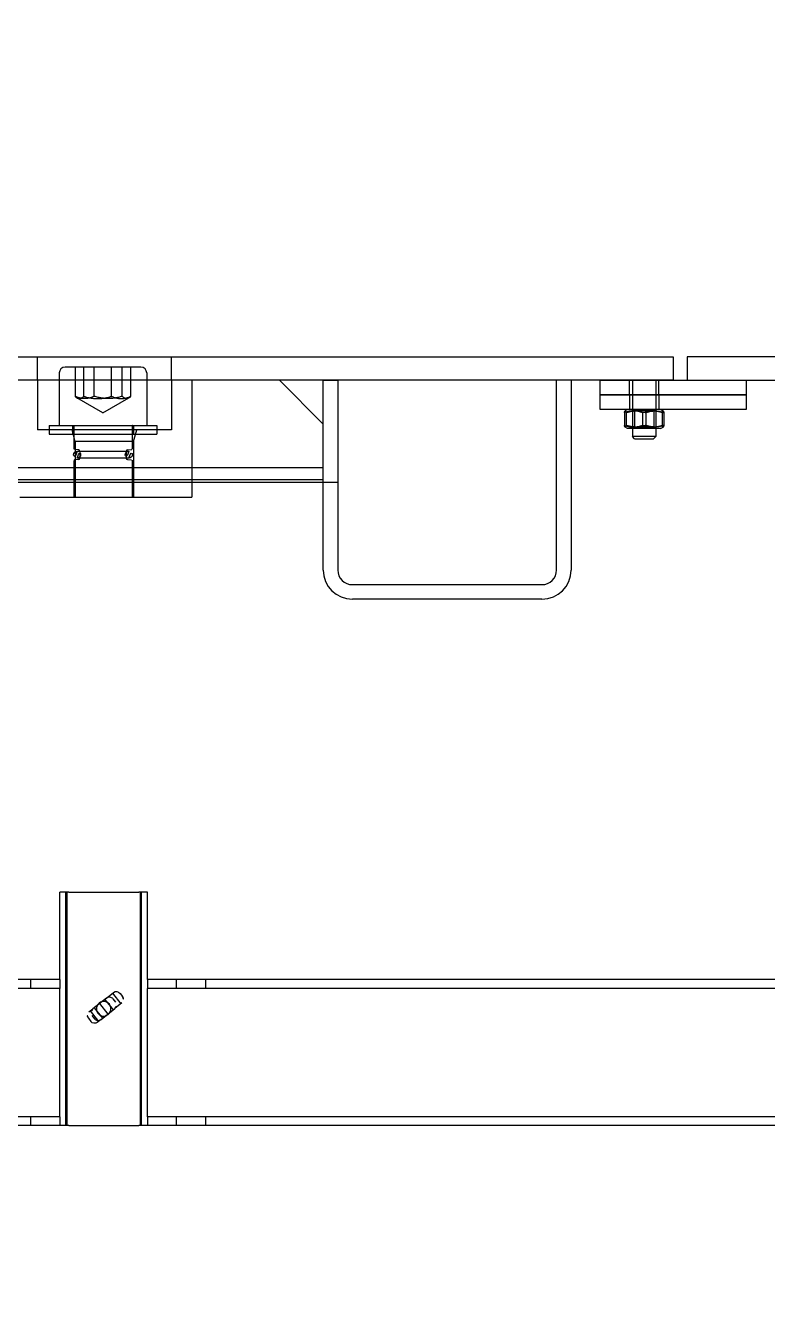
# Model space of a CAD drawing. Header units: millimetres. Extents: x 400392 to 401186, y 4543812 to 4544115.
# Drawn here: x 400622.225 to 400622.4795, y 4544038.2709 to 4544038.7047 of the extents above; entities that cross this region are included whole.
import ezdxf

# ---------------------------------------------------------------- set-up
doc = ezdxf.new("R2010")
doc.units = ezdxf.units.MM
for name, color, linetype in [('görünüş prota', 4, 'Continuous'), ('kiris prota', 6, 'Continuous'), ('not çizgisi prota', 4, 'Continuous'), ('st_s_ölçü', 4, 'Continuous')]:
    doc.layers.add(name, color=color, linetype=linetype)
doc.styles.add('OLCU', font='romanstw.shx')
doc.dimstyles.new('1-50', dxfattribs={"dimtxt": 10, "dimasz": 4, "dimexe": 4, "dimexo": 8, "dimgap": 4, "dimtad": 1, "dimdec": 1, "dimrnd": 0.05, "dimzin": 9, "dimdsep": 46, "dimtxsty": 'OLCU', "dimblk1": 'OBLIQUE', "dimblk2": 'OBLIQUE', "dimsah": 1, "dimcen": 2, "dimdle": 4, "dimclrd": 4, "dimclre": 4, "dimclrt": 3, "dimadec": 1, "dimazin": 0, "dimtfac": 1, "dimtdec": 1, "dimtix": 1, "dimtmove": 2, "dimatfit": 3, "dimldrblk": 'OBLIQUE', "dimfxl": 1, "dimtvp": 1, "dimtolj": 1, "dimtzin": 1, "dimarcsym": 0})

# ---------------------------------------------------------------- blocks, each defined once
blk = doc.blocks.new('_Oblique')
at = {"layer": 'st_s_ölçü', "lineweight": -2}
blk.add_line((-0.5, -0.5), (0.5, 0.5), dxfattribs=at)
blk = doc.blocks.new('A$C750F51A7')
at = {"layer": 'görünüş prota', "color": 253, "lineweight": -2}
for p, q in [((-72.95943993767725, -61.1652711411183), (130.3905600623227, -61.16527114111989)), ((108.590560062323, -61.96527114111962), (108.590560062323, -61.16527114111955)), ((112.140560062321, -61.51527114112173), (109.540560062321, -61.51527114112173)), ((109.8818405089773, -61.51527114112173), (109.8818405089773, -62.51527114112173)), ((110.1791491567666, -62.51527114112173), (110.1791491567667, -61.51527114112173)), ((110.5432514145316, -62.51527114112173), (110.5432514145316, -61.51527114112173)), ((111.1378687101103, -62.51527114112173), (111.1378687101103, -61.51527114112173)), ((111.5019709678753, -62.51527114112173), (111.5019709678753, -61.51527114112173)), ((111.7992796156647, -62.51527114112173), (111.7992796156647, -61.51527114112173)), ((113.190560062323, -61.96527114111962), (113.190560062323, -61.16527114111955)), ((130.3905600623227, -61.16527114111989), (130.3905600623227, -61.96527114111996)), ((277.8155600623281, -61.1652711411183), (130.8655600623281, -61.16527114111989)), ((130.8655600623281, -61.16527114111989), (130.8655600623282, -61.96527114111996)), ((130.3905600623227, -61.96527114111996), (-72.95943993767725, -61.96527114111814)), ((108.590560062323, -61.96527114111962), (108.590560062323, -63.66527114111955)), ((109.340560062321, -61.71527114112178), (109.340560062321, -63.51527114112173)), ((112.340560062321, -61.71527114112178), (112.340560062321, -63.51527114112173)), ((113.190560062323, -61.96527114111962), (113.190560062323, -63.66527114111955)), ((113.890560062323, -61.96527114111962), (113.890560062323, -65.36527114111959)), ((118.3905600623227, -63.46527114111973), (116.8905600623227, -61.96527114111973)), ((118.3905600623226, -68.46527114111973), (118.3905600623227, -61.96527114111996)), ((118.3905600623227, -61.96527114111996), (118.8905600623227, -61.96527114111996)), ((118.8905600623227, -61.96527114111996), (118.8905600623226, -68.46527114111973)), ((126.3905600623226, -68.46527114111996), (126.3905600623227, -61.96527114111996)), ((126.8905600623226, -61.96527114111996), (126.8905600623226, -68.46527114111996)), ((127.8905600623227, -62.46527114111996), (127.8905600623227, -61.96527114111996)), ((127.8905600623227, -61.96527114111996), (132.8905600623226, -61.96527114111996)), ((128.8905600623228, -62.46527114111996), (128.8905600623228, -61.96527114111996)), ((128.9905600623229, -61.96527114111996), (128.9905600623229, -63.61527114111522)), ((129.7905600623228, -61.96527114111996), (129.7905600623228, -63.61527114111522)), ((129.8905600623228, -62.46527114111996), (129.8905600623228, -61.96527114111996)), ((130.8655600623282, -61.96527114111996), (277.8155600623281, -61.96527114111814)), ((132.8905600623226, -61.96527114111996), (132.8905600623226, -62.46527114111996)), ((132.8905600623226, -62.46527114111996), (127.8905600623227, -62.46527114111996)), ((127.8905600623227, -62.46527114111518), (132.8905600623226, -62.46527114111518)), ((127.8905600623227, -62.96527114111518), (127.8905600623227, -62.46527114111518)), ((128.8905600623228, -62.46527114111518), (128.8905600623228, -62.96527114111518)), ((129.8905600623228, -62.46527114111518), (129.8905600623228, -62.96527114111518)), ((132.8905600623226, -62.46527114111518), (132.8905600623226, -62.96527114111518)), ((110.840560062321, -63.08193780778856), (109.9486565788305, -62.56699709150416)), ((110.840560062321, -63.08193780778856), (111.7324635458114, -62.56699709150416)), ((132.8905600623226, -62.96527114111518), (127.8905600623227, -62.96527114111518)), ((128.7140410287427, -63.07240157235645), (128.7140410287427, -63.50814070987394)), ((128.8255600623229, -62.96527114111518), (128.7386933238255, -63.01542367597028)), ((128.7708018814101, -63.07240157235645), (128.7708018814101, -63.50814070987394)), ((129.0582100623228, -63.00433364111518), (128.9905518276522, -62.96527114111518)), ((129.7229100623229, -63.00433364111518), (129.0582100623228, -63.00433364111518)), ((129.0582100623228, -63.00433364111518), (129.0582100623228, -63.57620864111522)), ((129.3337992096555, -63.07240157235645), (129.3337992096555, -63.50814070987394)), ((129.4473209149902, -63.07240157235645), (129.4473209149902, -63.50814070987394)), ((129.7229100623229, -63.00433364111541), (129.7905682969935, -62.96527114111518)), ((129.7229100623229, -63.00433364111541), (129.7229100623229, -63.57620864111522)), ((129.9555600623229, -62.96527114111518), (130.0424268008203, -63.01542367597028)), ((130.0103182432356, -63.07240157235645), (130.0103182432356, -63.50814070987394)), ((130.067079095903, -63.07240157235645), (130.067079095903, -63.50814070987394)), ((113.1905600623229, -63.66527114111955), (108.590560062323, -63.66527114111955)), ((108.990560062321, -63.51527114112173), (112.690560062321, -63.51527114112173)), ((108.990560062321, -63.51527114112173), (108.990560062321, -63.81527114112174)), ((109.890560062323, -64.06527114111958), (109.7833803853505, -63.66527114111955)), ((109.790560062321, -63.51527114112173), (109.790560062321, -63.81527114112174)), ((109.840560062321, -63.52527114112178), (109.8405600623209, -64.31900934161854)), ((111.840560062321, -63.52527114112178), (111.840560062321, -64.31900934161854)), ((111.890560062321, -63.51527114112173), (111.890560062321, -63.81527114112174)), ((111.890560062323, -64.06527114111958), (111.9977397392954, -63.66527114111955)), ((112.690560062321, -63.51527114112173), (112.690560062321, -63.81527114112174)), ((128.8255600623229, -63.61527114111522), (128.7386933238255, -63.56511860626011)), ((129.9555600623229, -63.61527114111522), (128.8255600623229, -63.61527114111522)), ((129.0582100623228, -63.57620864111522), (128.9905518276522, -63.61527114111522)), ((128.9905600623229, -63.61527114111522), (128.9905600623229, -63.88858989111975)), ((129.0582100623228, -63.57620864111522), (129.7229100623229, -63.57620864111522)), ((129.7229100623229, -63.57620864111522), (129.7905682969935, -63.61527114111522)), ((129.7905600623228, -63.61527114111522), (129.7905600623228, -63.88858989111975)), ((129.9555600623229, -63.61527114111522), (130.0424268008203, -63.56511860626011)), ((108.990560062321, -63.81527114112174), (112.690560062321, -63.81527114112174)), ((111.8905600623229, -64.06527114111958), (109.890560062323, -64.06527114111958)), ((109.890560062323, -64.06527114111958), (109.8905600623229, -65.96527114111956)), ((111.890560062323, -64.06527114111958), (111.8905600623229, -65.96527114111956)), ((129.7905600623228, -63.88858989111975), (128.9905600623229, -63.88858989111975)), ((129.0672413123228, -63.96527114111996), (128.9905600623229, -63.88858989111975)), ((129.0672413123228, -63.96527114111996), (129.7138788123228, -63.96527114111996)), ((129.7138788123228, -63.96527114111996), (129.7905600623228, -63.88858989111975)), ((109.9999178494584, -64.35127796491793), (109.858816947466, -64.33893323558038)), ((109.955560062321, -64.39527114112184), (111.725560062321, -64.39527114112184)), ((110.0455600623209, -64.40108769982248), (110.0455600623209, -64.6294545824208)), ((111.635560062321, -64.40108769982248), (111.635560062321, -64.6294545824208)), ((111.6812022751836, -64.35127796491793), (111.8223031771759, -64.33893323558038)), ((118.3905600623227, -64.96527114111996), (103.9905600623227, -64.96527114111956)), ((109.840560062321, -64.71153294062492), (109.840560062321, -65.96527114111956)), ((109.9999178494584, -64.67926431732553), (109.858816947466, -64.69160904666313)), ((111.725560062321, -64.63527114112185), (109.955560062321, -64.63527114112185)), ((111.6812022751836, -64.67926431732553), (111.8223031771759, -64.69160904666313)), ((111.840560062321, -64.71153294062492), (111.840560062321, -65.96527114111956)), ((103.9905600623227, -65.36527114111959), (118.3905600623227, -65.36527114111976)), ((113.890560062323, -65.46527114111518), (104.790560062323, -65.46527114111518)), ((113.890560062323, -65.36527114111959), (113.8905600623229, -65.96527114111956)), ((118.3905600623223, -65.46527114111541), (113.890560062323, -65.46527114111518)), ((118.8905600623223, -65.46527114111541), (118.3905600623223, -65.46527114111541)), ((107.9905600623229, -65.96527114111956), (113.890560062323, -65.96527114111956)), ((119.3905600623226, -68.96527114111973), (125.8905600623226, -68.96527114111996)), ((125.8905600623226, -69.46527114111996), (119.3905600623225, -69.46527114111973)), ((109.3655600623245, -82.49450128239113), (109.3655600623245, -79.49450128239113)), ((109.6655600623245, -79.49450128239113), (109.3655600623245, -79.49450128239113)), ((109.5655600623245, -87.49450128239113), (109.5655600623245, -79.49450128239113)), ((109.615560062325, -87.4945012823951), (109.615560062325, -79.49450128239113)), ((109.6655600623245, -79.49450128239113), (112.0655600623245, -79.49450128239113)), ((112.3655600623245, -79.49450128239113), (112.0655600623245, -79.49450128239113)), ((112.115560062325, -79.49450128239113), (112.115560062325, -87.4945012823951)), ((112.1655600623245, -87.49450128239113), (112.1655600623247, -79.49450128239113)), ((112.3655600623245, -82.49450128239113), (112.3655600623245, -79.49450128239113)), ((109.3655600623245, -82.49450128239113), (-24.93443993767562, -82.49450128239295)), ((109.3655600623245, -82.79450128239114), (-24.93443993767562, -82.79450128239296)), ((108.3655600623245, -82.79450128239114), (108.3655600623245, -82.49450128239113)), ((109.3655600623245, -82.49450128239113), (109.3655600623245, -82.79450128239114)), ((109.3655600623245, -87.19450128239112), (109.3655600623245, -82.79450128239114)), ((112.3655600623245, -82.49450128239113), (112.3655600623245, -82.79450128239114)), ((148.6655600623242, -82.49450128238965), (112.3655600623245, -82.49450128239113)), ((148.6655600623242, -82.79450128238966), (112.3655600623245, -82.79450128239114)), ((112.3655600623245, -87.19450128239112), (112.3655600623245, -82.79450128239114)), ((113.3655600623245, -82.79450128239114), (113.3655600623245, -82.49450128239113)), ((114.3655600623245, -82.79450128239114), (114.3655600623245, -82.49450128239113)), ((110.9577725236081, -83.12871738173232), (110.4883612742177, -83.49919960660372)), ((110.90360968714, -83.17146533075572), (111.1885960139642, -83.53255090720995)), ((110.9577725236081, -83.12871738173232), (111.2066257369631, -82.932310303142)), ((111.1672064745759, -82.96342190528372), (111.4521928014002, -83.3245074817383)), ((111.1838976897557, -83.15535211910282), (111.2693935878028, -83.263677792039)), ((111.4243861811833, -82.96554688653555), (111.5098820792306, -83.07387255947174)), ((110.3598027121928, -83.60066428634269), (110.4883612742175, -83.49919960660372)), ((110.3992219745799, -83.56955268420057), (110.6842083014039, -83.9306382606548)), ((110.5425241106858, -83.45645165757992), (110.82751043751, -83.81753723403415)), ((110.7230668989129, -83.31395849416799), (111.0080532257371, -83.67504407062222)), ((110.7733476010419, -83.8602851830579), (111.2427588504323, -83.48980295818654)), ((111.4916120637871, -83.29339587959618), (111.2427588504323, -83.48980295818654)), ((110.3415326967493, -83.82018760646679), (110.4270285947966, -83.92851327940332)), ((110.4617265368472, -83.72532477275126), (110.5472224348944, -83.83365044568745)), ((110.7733476010418, -83.8602851830579), (110.644789039017, -83.96174986279652)), ((109.3655600623245, -87.19450128239112), (-24.93443993767562, -87.19450128239293)), ((109.3655600623245, -87.49450128239113), (86.76556006232443, -87.49450128239641)), ((108.3655600623245, -87.49450128239113), (108.3655600623245, -87.19450128239112)), ((109.3655600623245, -87.19450128239112), (109.3655600623245, -87.49450128239113)), ((109.6655600623245, -87.49450128239113), (109.3655600623245, -87.49450128239113)), ((109.6655600623245, -87.49450128239113), (112.0655600623245, -87.49450128239113)), ((112.3655600623245, -87.49450128239113), (112.0655600623245, -87.49450128239113)), ((148.6655600623242, -87.19450128238964), (112.3655600623245, -87.19450128239112)), ((112.3655600623245, -87.19450128239112), (112.3655600623245, -87.49450128239113)), ((148.6655600623242, -87.49450128238965), (112.3655600623245, -87.49450128239113)), ((113.3655600623245, -87.49450128239113), (113.3655600623245, -87.19450128239112)), ((114.3655600623245, -87.49450128239113), (114.3655600623245, -87.19450128239112))]:
    blk.add_line(p, q, dxfattribs=at)
for centre, radius, start, end in [((109.540560062321, -61.71527114112178), 0.2000000000000002, 90, 180), ((112.140560062321, -61.71527114112178), 0.2000000000000002, 0, 90), ((109.830560062321, -63.52527114112178), 0.01000000000000001, 0, 90), ((111.850560062321, -63.52527114112178), 0.01000000000000001, 90, 180), ((109.955560062321, -64.51527114112173), 0.1199999999999996, 90, 270), ((109.860560062321, -64.31900934161854), 0.02000000000000002, 180, 264.9999999999898), ((109.955560062321, -64.51527114112173), 0.1199999999999996, 270, 90), ((109.995560062321, -64.40108769982248), 0.05000000000000004, 0, 84.99999999998984), ((109.995560062321, -64.6294545824208), 0.05000000000000004, 275.0000000000102, 0), ((111.725560062321, -64.51527114112173), 0.1199999999999996, 90, 270), ((111.685560062321, -64.40108769982248), 0.05000000000000004, 95.00000000001017, 180), ((111.685560062321, -64.6294545824208), 0.05000000000000004, 180, 264.9999999999898), ((111.725560062321, -64.51527114112173), 0.1199999999999996, 270, 90), ((111.820560062321, -64.31900934161854), 0.02000000000000002, 275.0000000000102, 0), ((109.860560062321, -64.71153294062492), 0.02000000000000002, 95.00000000001017, 180), ((111.820560062321, -64.71153294062492), 0.02000000000000002, 0, 84.99999999998984), ((119.3905600623226, -68.46527114111996), 1, 180, 270), ((119.3905600623226, -68.46527114111996), 0.4999999999999996, 180, 270), ((125.8905600623226, -68.46527114111996), 1, 270, 0), ((125.8905600623226, -68.46527114111996), 0.4999999999999998, 270, 0), ((110.8655600623245, -83.49450128239113), 0.2500000000000044, 105.2083035807623, 151.356139715783), ((110.8769749497695, -83.39759049690326), 0.1609999999999994, 38.28222164827294, 128.2822216483443), ((110.8655600623245, -83.49450128239113), 0.2500000000000002, 331.3561397120088, 105.208303580668), ((111.0575177379966, -83.25509733349134), 0.1609999999999994, 38.28222164827294, 128.2822216483443), ((111.1430136360438, -83.36342300642752), 0.1609999999999994, 308.2822216483443, 38.28222164827294), ((110.5881064886061, -83.62557955836269), 0.1609999999999994, 128.2822216483443, 218.2822216482729), ((110.7686492768332, -83.48308639495042), 0.1609999999999994, 128.2822216483443, 218.2822216482729), ((110.8655600623245, -83.49450128239113), 0.25, 151.356139715783, 285.2083035845386), ((110.8541451748805, -83.59141206788661), 0.1609999999999995, 218.2822216482729, 308.2822216483443), ((110.8655600623245, -83.49450128239113), 0.2500000000000013, 285.2083035845386, 331.3561397120088), ((110.9624708478167, -83.50591616983945), 0.1609999999999994, 308.2822216483443, 38.28222164827294), ((110.6736023866534, -83.73390523129888), 0.1609999999999994, 218.2822216482729, 308.2822216483443)]:
    blk.add_arc(centre, radius, start, end, dxfattribs=at)
at = {"layer": 'görünüş prota', "color": 253, "lineweight": -2, "extrusion": (0, 0, -1)}
for centre, major_axis, ratio, start_param, end_param in [((111.3063709513514, -83.05869025490097), (-0.09974521438846282, 0.1263799517589687), 0.9338129045735883, 0, 1.570796326794884), ((111.3918668493988, -83.16701592783716), (0.09974521438846277, -0.1263799517589689), 0.9338129045735873, 4.712388980384675, 6.283185307179538), ((110.4595479265813, -83.72704423810137), (-0.09974521438846277, 0.1263799517589689), 0.9338129045735863, 4.712388980384675, 6.28318530717954), ((110.5450438246285, -83.8353699110379), (0.09974521438846266, -0.1263799517589697), 0.9338129045735882, 0, 1.57079632679488)]:
    blk.add_ellipse(centre, major_axis=major_axis, ratio=ratio, start_param=start_param, end_param=end_param, dxfattribs=at)
at = {"layer": 'görünüş prota', "color": 253, "lineweight": -2}
for points, weights in [([(109.8818405089773, -62.51527114112173), (110.030494832872, -62.65693780778856), (110.1791491567667, -62.51527114112173)], [1, 1.154700538379253, 1]), ([(110.5432514145316, -62.51527114112173), (110.2125459617546, -62.65693780778855), (109.8818405089773, -62.51527114112173)], [1, 1.154700538379247, 1]), ([(110.1791491567667, -62.51527114112173), (110.6585089334385, -62.65693780778855), (111.1378687101103, -62.51527114112173)], [1, 1.15470053837925, 1]), ([(111.5019709678753, -62.51527114112173), (111.0226111912034, -62.65693780778855), (110.5432514145316, -62.51527114112173)], [1, 1.154700538379248, 1]), ([(111.1378687101103, -62.51527114112173), (111.4685741628876, -62.65693780778856), (111.7992796156647, -62.51527114112173)], [1, 1.154700538379253, 1]), ([(111.7992796156647, -62.51527114112173), (111.6506252917698, -62.65693780778855), (111.5019709678753, -62.51527114112173)], [1, 1.154700538379247, 1]), ([(128.7140410287427, -63.07240157235645), (128.7424214550764, -62.96406823902322), (128.7708018814101, -63.07240157235645)], [1, 1.15470053837925, 1]), ([(129.3337992096555, -63.07240157235645), (129.0239201191992, -62.96406823902322), (128.7140410287427, -63.07240157235645)], [1, 1.154700538379251, 1]), ([(128.7708018814101, -63.07240157235645), (129.1090613982001, -62.96406823902323), (129.4473209149902, -63.07240157235645)], [1, 1.154700538379253, 1]), ([(130.0103182432356, -63.07240157235645), (129.6720587264456, -62.96406823902322), (129.3337992096555, -63.07240157235645)], [1, 1.15470053837925, 1]), ([(129.4473209149902, -63.07240157235645), (129.7572000054466, -62.96406823902323), (130.067079095903, -63.07240157235645)], [1, 1.154700538379252, 1]), ([(130.0424268008203, -63.01542367597028), (130.0275022635622, -63.00680699036689), (130.0103182432356, -63.07240157235645)], [1.075805463440132, 1.088281469515712, 1]), ([(130.067079095903, -63.07240157235645), (130.053885555873, -63.02203939128464), (130.0424268008203, -63.01542367597028)], [1, 1.06641906886354, 1.075805463440132]), ([(128.7708018814101, -63.50814070987394), (128.7424214550764, -63.61647404320735), (128.7140410287427, -63.50814070987394)], [1, 1.15470053837925, 1]), ([(128.7140410287427, -63.50814070987394), (129.0239201191991, -63.61647404320735), (129.3337992096555, -63.50814070987394)], [1, 1.154700538379255, 1]), ([(129.4473209149902, -63.50814070987394), (129.1090613982001, -63.61647404320735), (128.7708018814101, -63.50814070987394)], [1, 1.154700538379249, 1]), ([(129.3337992096555, -63.50814070987394), (129.6720587264455, -63.61647404320752), (130.0103182432356, -63.50814070987394)], [1, 1.154700538379244, 1]), ([(130.067079095903, -63.50814070987394), (129.7572000054466, -63.61647404320735), (129.4473209149902, -63.50814070987394)], [1, 1.15470053837925, 1]), ([(130.0103182432356, -63.50814070987394), (130.0275022635622, -63.57373529186368), (130.0424268008203, -63.56511860626012)], [1, 1.08828146951571, 1.075805463440132]), ([(130.0424268008203, -63.56511860626012), (130.053885555873, -63.55850289094594), (130.067079095903, -63.50814070987394)], [1.075805463440132, 1.066419068863541, 1])]:
    blk.add_rational_spline(points, weights, degree=2, dxfattribs=at)

msp = doc.modelspace()

# ---------------------------------------------------------------- block references
at = {"layer": 'kiris prota', "color": 1, "xscale": 0.009999999998588908, "yscale": 0.009999999998588908, "zscale": 0.009999999998588908}
msp.add_blockref('A$C750F51A7', (400621.1432532552, 4544039.202752901), dxfattribs=at)

# ---------------------------------------------------------------- leaders
at = {"layer": 'not çizgisi prota'}
msp.add_leader([(400633.9290911108, 4544036.003583462), (400632.7793373019, 4544036.562145331), (400632.7793373019, 4544038.000528311)], dimstyle='1-50', override={"dimasz": 12, "dimgap": 4, "dimtad": 0}, dxfattribs=at)

doc.saveas('drawing.dxf')
